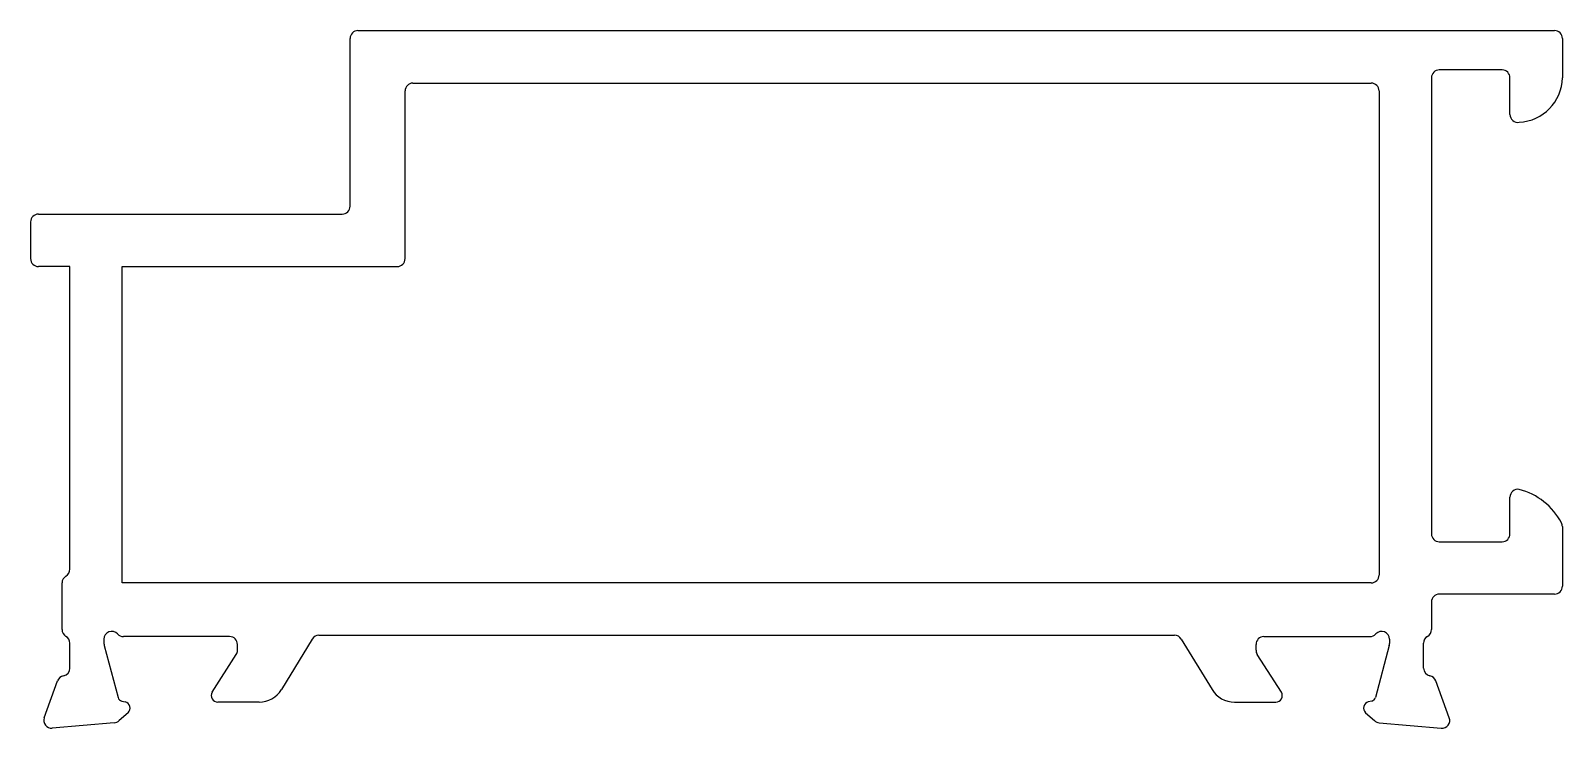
# Model space of a CAD drawing. Extents: x 2407.4 to 2465.9, y 1612.5 to 1639.1.
import ezdxf

# ---------------------------------------------------------------- set-up
doc = ezdxf.new("R2010")
doc.units = 0
doc.layers.get('0').update_dxf_attribs({"linetype": 'CONTINUOUS'})

msp = doc.modelspace()

# ---------------------------------------------------------------- linework, layer by layer
at = {"color": 0}
for p, q in [((2419.64, 1632.397), (2419.64, 1638.797)), ((2419.94, 1639.097), (2465.64, 1639.097)), ((2465.94, 1638.797), (2465.94, 1637.297)), ((2463.64, 1637.597), (2461.24, 1637.597)), ((2422.04, 1637.097), (2458.64, 1637.097)), ((2460.94, 1637.297), (2460.94, 1619.897)), ((2463.94, 1635.897), (2463.94, 1637.297)), ((2421.74, 1630.397), (2421.74, 1636.797)), ((2458.94, 1636.797), (2458.94, 1618.325)), ((2407.44, 1631.797), (2407.44, 1630.397)), ((2407.74, 1632.097), (2419.34, 1632.097)), ((2408.94, 1630.097), (2407.74, 1630.097)), ((2408.94, 1618.544), (2408.94, 1630.097)), ((2410.94, 1618.025), (2410.94, 1630.097)), ((2410.94, 1630.097), (2421.44, 1630.097)), ((2463.94, 1619.897), (2463.94, 1621.296)), ((2465.94, 1620.172), (2465.94, 1617.897)), ((2461.24, 1619.597), (2463.64, 1619.597)), ((2408.64, 1616.244), (2408.64, 1618.025)), ((2458.64, 1618.025), (2410.94, 1618.025)), ((2465.64, 1617.597), (2461.24, 1617.597)), ((2460.94, 1617.297), (2460.94, 1616.244)), ((2410.24, 1615.875), (2410.24, 1615.714)), ((2415.04, 1615.975), (2410.987, 1615.975)), ((2418.196, 1615.881), (2417.019, 1613.954)), ((2418.452, 1616.025), (2451.129, 1616.025)), ((2451.385, 1615.881), (2452.561, 1613.954)), ((2454.54, 1615.975), (2458.593, 1615.975)), ((2459.34, 1615.875), (2459.34, 1615.714)), ((2408.94, 1614.775), (2408.94, 1615.725)), ((2410.25, 1615.636), (2410.781, 1613.655)), ((2414.373, 1613.855), (2415.296, 1615.297)), ((2415.34, 1615.454), (2415.34, 1615.675)), ((2454.24, 1615.454), (2454.24, 1615.675)), ((2455.207, 1613.855), (2454.284, 1615.297)), ((2459.33, 1615.636), (2458.799, 1613.655)), ((2460.64, 1614.775), (2460.64, 1615.725)), ((2407.958, 1612.877), (2408.472, 1614.288)), ((2461.622, 1612.877), (2461.109, 1614.288)), ((2410.923, 1613.513), (2411.051, 1613.49)), ((2416.166, 1613.475), (2414.586, 1613.475)), ((2453.415, 1613.475), (2454.994, 1613.475)), ((2458.657, 1613.513), (2458.529, 1613.49)), ((2411.163, 1613.072), (2410.818, 1612.769)), ((2458.417, 1613.072), (2458.763, 1612.769)), ((2410.632, 1612.683), (2408.266, 1612.476)), ((2458.948, 1612.683), (2461.314, 1612.476))]:
    msp.add_line(p, q, dxfattribs=at)
for centre, radius, start, end in [((2419.94, 1638.797), 0.3, 90, 180), ((2465.64, 1638.797), 0.3, 0, 90), ((2461.24, 1637.297), 0.3, 90, 180), ((2463.64, 1637.297), 0.3, 360, 90), ((2422.04, 1636.797), 0.3, 90, 180), ((2458.64, 1636.797), 0.3, 0, 90), ((2464.209, 1637.331), 1.731, 272.78164, 358.8719), ((2464.24, 1635.897), 0.3, 180, 280.16425), ((2419.34, 1632.397), 0.3, 270, 0), ((2407.74, 1631.797), 0.3, 90, 180), ((2407.74, 1630.397), 0.3, 180, 270), ((2421.44, 1630.397), 0.3, 270, 0), ((2464.238, 1621.299), 0.298, 79.40859, 180.42716), ((2463.656, 1619.133), 2.54, 27.64837, 75.46547), ((2461.24, 1619.897), 0.3, 180, 270), ((2463.64, 1619.897), 0.3, 270, 360), ((2465.64, 1620.172), 0.3, 0, 27.64837), ((2408.94, 1618.025), 0.3, 120, 180), ((2408.64, 1618.544), 0.3, 300, 0), ((2458.64, 1618.325), 0.3, 270, 360), ((2461.24, 1617.297), 0.3, 90, 180), ((2465.64, 1617.897), 0.3, 270, 0), ((2408.94, 1616.244), 0.3, 180, 240), ((2408.64, 1615.725), 0.3, 360, 60), ((2410.54, 1615.875), 0.3, 41.81031, 180), ((2410.987, 1616.275), 0.3, 221.81031, 270), ((2415.04, 1615.675), 0.3, 360, 90), ((2418.452, 1615.725), 0.3, 90, 148.6), ((2451.129, 1615.725), 0.3, 31.4, 90), ((2454.54, 1615.675), 0.3, 90, 180), ((2458.593, 1616.275), 0.3, 270, 318.18969), ((2459.04, 1615.875), 0.3, 0, 138.18969), ((2460.94, 1615.725), 0.3, 120, 180), ((2460.64, 1616.244), 0.3, 300, 0), ((2410.54, 1615.714), 0.3, 180, 195), ((2415.04, 1615.454), 0.3, 328.60449, 0), ((2454.54, 1615.454), 0.3, 180, 211.39551), ((2459.04, 1615.714), 0.3, 345, 360), ((2408.64, 1614.775), 0.3, 280.90428, 0), ((2460.94, 1614.775), 0.3, 180, 259.09572), ((2408.754, 1614.185), 0.3, 100.90428, 160), ((2460.827, 1614.185), 0.3, 20, 79.09572), ((2410.975, 1613.706), 0.2, 195, 255), ((2410.986, 1613.249), 0.25, 315, 75), ((2414.586, 1613.725), 0.25, 148.60449, 270), ((2416.166, 1614.475), 1, 270, 328.6), ((2453.415, 1614.475), 1, 211.4, 270), ((2454.994, 1613.725), 0.25, 270, 31.39551), ((2458.594, 1613.249), 0.25, 105, 225), ((2458.606, 1613.706), 0.2, 285, 345), ((2408.24, 1612.775), 0.3, 160, 275), ((2461.34, 1612.775), 0.3, 265, 20), ((2410.606, 1612.982), 0.3, 275, 315), ((2458.975, 1612.982), 0.3, 225, 265)]:
    msp.add_arc(centre, radius, start, end, dxfattribs=at)

doc.saveas('drawing.dxf')
